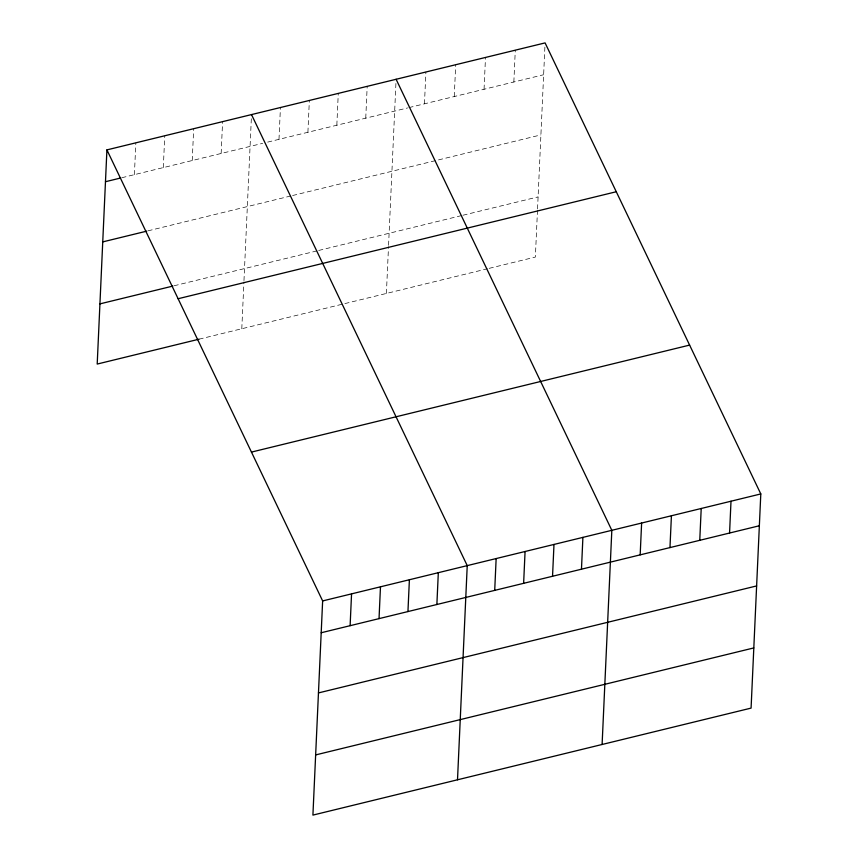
<?xml version="1.0" encoding="UTF-8"?>
<svg xmlns="http://www.w3.org/2000/svg" width="858" height="858" viewBox="0 0 858 858"><rect width="100%" height="100%" fill="white"/><g stroke="black" fill="none" stroke-linecap="round" stroke-linejoin="round"><path stroke-width="0.64" stroke-dasharray="4.29 3.22" d="M134.395 174.646L135.843 142.836M163.31 167.589L164.757 135.768M192.235 160.532L193.683 128.711M221.149 153.464L222.597 121.643M241.795 328.753L243.919 281.95M243.972 280.609L251.458 115.916M278.989 139.339L280.437 107.529M307.904 132.282L309.352 100.461M336.829 125.225L338.277 93.404M365.744 118.157L367.192 86.336M386.39 293.447L388.513 246.643M388.567 245.302L396.053 80.598M424.463 103.818L425.9 71.997M454.257 96.546L455.705 64.725M484.051 89.275L485.499 57.454M513.845 81.993L515.293 50.172M537.483 210.264L535.36 257.068L488.728 268.457M537.548 208.934L545.023 44.23M121.825 177.724L262.645 143.34M267.675 142.106L407.614 107.936M408.912 107.615L543.64 74.721M148.005 230.834L291.345 195.838M292.599 195.527L540.905 134.899M174.11 285.768L317.449 250.772M318.704 250.461L461.658 215.562M462.955 215.24L538.095 196.89M199.045 339.189L343.64 303.882M344.895 303.582L487.43 268.769"/><path stroke-width="1.29" d="M106.918 149.893L322.64 600.932L312.913 815.1L751.082 708.107L760.799 493.94L545.087 42.9L106.918 149.893L97.201 364.06L199.045 339.189M350.118 625.686L351.555 593.865M379.032 618.629L380.48 586.808M407.947 611.561L409.395 579.751M436.872 604.504L438.32 572.683M457.507 779.793L467.235 565.626L251.512 114.586M494.712 590.379L496.149 558.558M523.627 583.322L525.075 551.501M552.541 576.254L553.989 544.444M581.467 569.197L582.904 537.376M602.101 744.487L611.829 530.319L396.106 79.279M640.175 554.858L641.623 523.037M669.969 547.586L671.417 515.765M699.763 540.304L701.211 508.494M729.568 533.033L731.005 501.211M105.48 181.714L120.56 178.024M102.745 241.892L146.75 231.145M99.925 303.882L172.855 286.079M178.11 298.734L616.269 191.742M251.448 452.091L689.617 345.098M322.64 600.932L760.799 493.94M321.192 632.754L759.362 525.761M318.457 692.921L756.627 585.928M315.647 754.922L753.807 647.929"/></g></svg>
